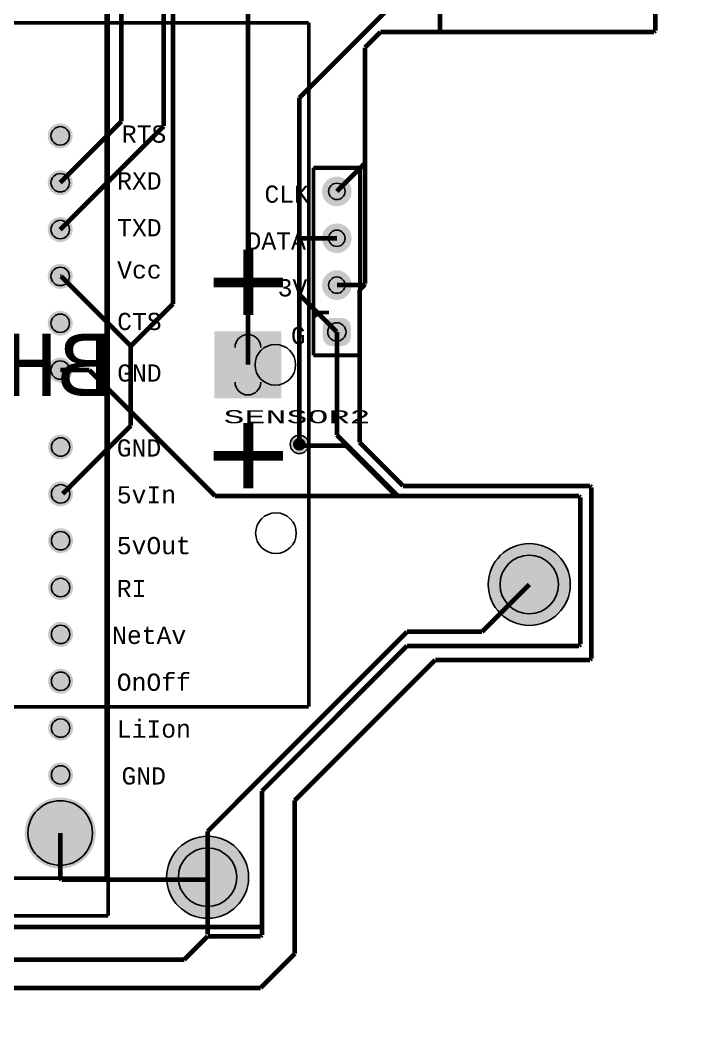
# Model space of a CAD drawing. Extents: x -3564 to 3564, y -2067 to 2176.
# Drawn here: x 2124 to 3564, y -2067 to 115 of the extents above; entities that cross this region are included whole.
import ezdxf
from ezdxf.enums import TextEntityAlignment as Align

# ---------------------------------------------------------------- set-up
doc = ezdxf.new("R2010")
doc.units = 0
for name, color, linetype in [('3D_INFO_BOTTOM', 3, 'CONTINUOUS'), ('3D_INFO_TOP', 1, 'CONTINUOUS'), ('BOARD_OUTLINE', 2, 'CONTINUOUS'), ('COPPER_BOTTOM', 1, 'CONTINUOUS'), ('COPPER_TOP', 3, 'CONTINUOUS'), ('DRILL', 255, 'CONTINUOUS'), ('SILKSCREEN_BOTTOM', 6, 'CONTINUOUS'), ('SILKSCREEN_TOP', 4, 'CONTINUOUS'), ('SOLDER_MASK_BOTTOM', 212, 'CONTINUOUS'), ('SOLDER_MASK_TOP', 200, 'CONTINUOUS')]:
    doc.layers.add(name, color=color, linetype=linetype)
doc.styles.add('MONOTxtStyle', font='monotxt')
doc.styles.add('MONOTxtStyle_M', font='monotxt')

msp = doc.modelspace()

# ---------------------------------------------------------------- hatches: boundary and pattern name
at = {"layer": 'COPPER_BOTTOM'}
h = msp.add_hatch(color=256, dxfattribs=at)
edge = h.paths.add_edge_path()
edge.add_arc((2209.19685, -131.354331), 26.685039, 0, 360)
edge = h.paths.add_edge_path()
edge.add_arc((2209.19685, -131.354331), 19.685039, 0, 360)
h = msp.add_hatch(color=256, dxfattribs=at)
edge = h.paths.add_edge_path()
edge.add_arc((2209.19685, -231.354331), 26.685039, 0, 360)
edge = h.paths.add_edge_path()
edge.add_arc((2209.19685, -231.354331), 19.685039, 0, 360)
h = msp.add_hatch(color=256, dxfattribs=at)
edge = h.paths.add_edge_path()
edge.add_arc((2800, -250), 31.67, 0, 360)
edge = h.paths.add_edge_path()
edge.add_arc((2800, -250), 17.5, 0, 360)
h = msp.add_hatch(color=256, dxfattribs=at)
edge = h.paths.add_edge_path()
edge.add_arc((2209.19689, -331.354331), 26.685039, 0, 360)
edge = h.paths.add_edge_path()
edge.add_arc((2209.19689, -331.354331), 19.685039, 0, 360)
h = msp.add_hatch(color=256, dxfattribs=at)
edge = h.paths.add_edge_path()
edge.add_arc((2800, -350), 31.67, 0, 360)
edge = h.paths.add_edge_path()
edge.add_arc((2800, -350), 17.5, 0, 360)
h = msp.add_hatch(color=256, dxfattribs=at)
edge = h.paths.add_edge_path()
edge.add_arc((2209.19689, -431.354331), 26.685039, 0, 360)
edge = h.paths.add_edge_path()
edge.add_arc((2209.19689, -431.354331), 19.685039, 0, 360)
h = msp.add_hatch(color=256, dxfattribs=at)
edge = h.paths.add_edge_path()
edge.add_arc((2800, -450), 31.67, 0, 360)
edge = h.paths.add_edge_path()
edge.add_arc((2800, -450), 17.5, 0, 360)
h = msp.add_hatch(color=256, dxfattribs=at)
edge = h.paths.add_edge_path()
edge.add_arc((2209.19689, -531.354331), 26.685039, 0, 360)
edge = h.paths.add_edge_path()
edge.add_arc((2209.19689, -531.354331), 19.685039, 0, 360)
h = msp.add_hatch(color=256, dxfattribs=at)
edge = h.paths.add_edge_path()
edge.add_line((2770, -539.585), (2770, -560.415))
edge.add_arc((2789.585, -560.415), 19.585, 180, 270)
edge.add_line((2789.585, -580), (2810.415, -580))
edge.add_arc((2810.415, -560.415), 19.585, 270, 0)
edge.add_line((2830, -560.415), (2830, -539.585))
edge.add_arc((2810.415, -539.585), 19.585, 0, 90)
edge.add_line((2810.415, -520), (2789.585, -520))
edge.add_arc((2789.585, -539.585), 19.585, 90, 180)
edge = h.paths.add_edge_path()
edge.add_arc((2800, -550), 19.585, 0, 360)
h = msp.add_hatch(color=256, dxfattribs=at)
h.paths.add_polyline_path([(2538.5, -548.5), (2681.5, -548.5), (2681.5, -691.5), (2538.5, -691.5)])
edge = h.paths.add_edge_path()
edge.add_arc((2610, -620), 27.5, 0, 360)
h = msp.add_hatch(color=256, dxfattribs=at)
edge = h.paths.add_edge_path()
edge.add_arc((2209.19689, -631.354331), 26.685039, 0, 360)
edge = h.paths.add_edge_path()
edge.add_arc((2209.19689, -631.354331), 19.685039, 0, 360)
h = msp.add_hatch(color=256, dxfattribs=at)
edge = h.paths.add_edge_path()
edge.add_arc((2210, -795.527559), 26.685039, 0, 360)
edge = h.paths.add_edge_path()
edge.add_arc((2210, -795.527559), 19.685039, 0, 360)
h = msp.add_hatch(color=256, dxfattribs=at)
edge = h.paths.add_edge_path()
edge.add_arc((2720, -790), 19.685039, 0, 360)
edge = h.paths.add_edge_path()
edge.add_arc((2720, -790), 11.811024, 0, 360)
h = msp.add_hatch(color=256, dxfattribs=at)
edge = h.paths.add_edge_path()
edge.add_arc((2210, -895.527559), 26.685039, 0, 360)
edge = h.paths.add_edge_path()
edge.add_arc((2210, -895.527559), 19.685039, 0, 360)
h = msp.add_hatch(color=256, dxfattribs=at)
edge = h.paths.add_edge_path()
edge.add_arc((2210, -995.527559), 26.685039, 0, 360)
edge = h.paths.add_edge_path()
edge.add_arc((2210, -995.527559), 19.685039, 0, 360)
h = msp.add_hatch(color=256, dxfattribs=at)
edge = h.paths.add_edge_path()
edge.add_arc((3211, -1089), 87.5, 0, 360)
edge = h.paths.add_edge_path()
edge.add_arc((3211, -1089), 62.5, 0, 360)
h = msp.add_hatch(color=256, dxfattribs=at)
edge = h.paths.add_edge_path()
edge.add_arc((2210, -1095.527559), 26.685039, 0, 360)
edge = h.paths.add_edge_path()
edge.add_arc((2210, -1095.527559), 19.685039, 0, 360)
h = msp.add_hatch(color=256, dxfattribs=at)
edge = h.paths.add_edge_path()
edge.add_arc((2210, -1195.527559), 26.685039, 0, 360)
edge = h.paths.add_edge_path()
edge.add_arc((2210, -1195.527559), 19.685039, 0, 360)
h = msp.add_hatch(color=256, dxfattribs=at)
edge = h.paths.add_edge_path()
edge.add_arc((2210, -1295.527559), 26.685039, 0, 360)
edge = h.paths.add_edge_path()
edge.add_arc((2210, -1295.527559), 19.685039, 0, 360)
h = msp.add_hatch(color=256, dxfattribs=at)
edge = h.paths.add_edge_path()
edge.add_arc((2210, -1395.527559), 26.685039, 0, 360)
edge = h.paths.add_edge_path()
edge.add_arc((2210, -1395.527559), 19.685039, 0, 360)
h = msp.add_hatch(color=256, dxfattribs=at)
edge = h.paths.add_edge_path()
edge.add_arc((2210, -1495.527559), 26.685039, 0, 360)
edge = h.paths.add_edge_path()
edge.add_arc((2210, -1495.527559), 19.685039, 0, 360)
h = msp.add_hatch(color=256, dxfattribs=at)
edge = h.paths.add_edge_path()
edge.add_arc((2209.19689, -1619.543268), 75.897638, 0, 360)
edge = h.paths.add_edge_path()
edge.add_arc((2209.19689, -1619.543268), 68.897638, 0, 360)
h = msp.add_hatch(color=256, dxfattribs=at)
edge = h.paths.add_edge_path()
edge.add_arc((2524, -1714), 87.5, 0, 360)
edge = h.paths.add_edge_path()
edge.add_arc((2524, -1714), 62.5, 0, 360)
at = {"layer": 'COPPER_TOP'}
h = msp.add_hatch(color=256, dxfattribs=at)
edge = h.paths.add_edge_path()
edge.add_arc((2209.19685, -131.354331), 26.685039, 0, 360)
edge = h.paths.add_edge_path()
edge.add_arc((2209.19685, -131.354331), 19.685039, 0, 360)
h = msp.add_hatch(color=256, dxfattribs=at)
edge = h.paths.add_edge_path()
edge.add_arc((2209.19685, -231.354331), 26.685039, 0, 360)
edge = h.paths.add_edge_path()
edge.add_arc((2209.19685, -231.354331), 19.685039, 0, 360)
h = msp.add_hatch(color=256, dxfattribs=at)
edge = h.paths.add_edge_path()
edge.add_arc((2800, -250), 31.67, 0, 360)
edge = h.paths.add_edge_path()
edge.add_arc((2800, -250), 17.5, 0, 360)
h = msp.add_hatch(color=256, dxfattribs=at)
edge = h.paths.add_edge_path()
edge.add_arc((2209.19689, -331.354331), 26.685039, 0, 360)
edge = h.paths.add_edge_path()
edge.add_arc((2209.19689, -331.354331), 19.685039, 0, 360)
h = msp.add_hatch(color=256, dxfattribs=at)
edge = h.paths.add_edge_path()
edge.add_arc((2800, -350), 31.67, 0, 360)
edge = h.paths.add_edge_path()
edge.add_arc((2800, -350), 17.5, 0, 360)
h = msp.add_hatch(color=256, dxfattribs=at)
edge = h.paths.add_edge_path()
edge.add_arc((2209.19689, -431.354331), 26.685039, 0, 360)
edge = h.paths.add_edge_path()
edge.add_arc((2209.19689, -431.354331), 19.685039, 0, 360)
h = msp.add_hatch(color=256, dxfattribs=at)
edge = h.paths.add_edge_path()
edge.add_arc((2800, -450), 31.67, 0, 360)
edge = h.paths.add_edge_path()
edge.add_arc((2800, -450), 17.5, 0, 360)
h = msp.add_hatch(color=256, dxfattribs=at)
edge = h.paths.add_edge_path()
edge.add_arc((2209.19689, -531.354331), 26.685039, 0, 360)
edge = h.paths.add_edge_path()
edge.add_arc((2209.19689, -531.354331), 19.685039, 0, 360)
h = msp.add_hatch(color=256, dxfattribs=at)
edge = h.paths.add_edge_path()
edge.add_line((2770, -539.585), (2770, -560.415))
edge.add_arc((2789.585, -560.415), 19.585, 180, 270)
edge.add_line((2789.585, -580), (2810.415, -580))
edge.add_arc((2810.415, -560.415), 19.585, 270, 0)
edge.add_line((2830, -560.415), (2830, -539.585))
edge.add_arc((2810.415, -539.585), 19.585, 0, 90)
edge.add_line((2810.415, -520), (2789.585, -520))
edge.add_arc((2789.585, -539.585), 19.585, 90, 180)
edge = h.paths.add_edge_path()
edge.add_arc((2800, -550), 19.585, 0, 360)
h = msp.add_hatch(color=256, dxfattribs=at)
h.paths.add_polyline_path([(2538.5, -548.5), (2681.5, -548.5), (2681.5, -691.5), (2538.5, -691.5)])
edge = h.paths.add_edge_path()
edge.add_arc((2610, -620), 27.5, 0, 360)
h = msp.add_hatch(color=256, dxfattribs=at)
edge = h.paths.add_edge_path()
edge.add_arc((2209.19689, -631.354331), 26.685039, 0, 360)
edge = h.paths.add_edge_path()
edge.add_arc((2209.19689, -631.354331), 19.685039, 0, 360)
h = msp.add_hatch(color=256, dxfattribs=at)
edge = h.paths.add_edge_path()
edge.add_arc((2210, -795.527559), 26.685039, 0, 360)
edge = h.paths.add_edge_path()
edge.add_arc((2210, -795.527559), 19.685039, 0, 360)
h = msp.add_hatch(color=256, dxfattribs=at)
edge = h.paths.add_edge_path()
edge.add_arc((2720, -790), 19.685039, 0, 360)
edge = h.paths.add_edge_path()
edge.add_arc((2720, -790), 11.811024, 0, 360)
h = msp.add_hatch(color=256, dxfattribs=at)
edge = h.paths.add_edge_path()
edge.add_arc((2210, -895.527559), 26.685039, 0, 360)
edge = h.paths.add_edge_path()
edge.add_arc((2210, -895.527559), 19.685039, 0, 360)
h = msp.add_hatch(color=256, dxfattribs=at)
edge = h.paths.add_edge_path()
edge.add_arc((2210, -995.527559), 26.685039, 0, 360)
edge = h.paths.add_edge_path()
edge.add_arc((2210, -995.527559), 19.685039, 0, 360)
h = msp.add_hatch(color=256, dxfattribs=at)
edge = h.paths.add_edge_path()
edge.add_arc((3211, -1089), 87.5, 0, 360)
edge = h.paths.add_edge_path()
edge.add_arc((3211, -1089), 62.5, 0, 360)
h = msp.add_hatch(color=256, dxfattribs=at)
edge = h.paths.add_edge_path()
edge.add_arc((2210, -1095.527559), 26.685039, 0, 360)
edge = h.paths.add_edge_path()
edge.add_arc((2210, -1095.527559), 19.685039, 0, 360)
h = msp.add_hatch(color=256, dxfattribs=at)
edge = h.paths.add_edge_path()
edge.add_arc((2210, -1195.527559), 26.685039, 0, 360)
edge = h.paths.add_edge_path()
edge.add_arc((2210, -1195.527559), 19.685039, 0, 360)
h = msp.add_hatch(color=256, dxfattribs=at)
edge = h.paths.add_edge_path()
edge.add_arc((2210, -1295.527559), 26.685039, 0, 360)
edge = h.paths.add_edge_path()
edge.add_arc((2210, -1295.527559), 19.685039, 0, 360)
h = msp.add_hatch(color=256, dxfattribs=at)
edge = h.paths.add_edge_path()
edge.add_arc((2210, -1395.527559), 26.685039, 0, 360)
edge = h.paths.add_edge_path()
edge.add_arc((2210, -1395.527559), 19.685039, 0, 360)
h = msp.add_hatch(color=256, dxfattribs=at)
edge = h.paths.add_edge_path()
edge.add_arc((2210, -1495.527559), 26.685039, 0, 360)
edge = h.paths.add_edge_path()
edge.add_arc((2210, -1495.527559), 19.685039, 0, 360)
h = msp.add_hatch(color=256, dxfattribs=at)
edge = h.paths.add_edge_path()
edge.add_arc((2209.19689, -1619.543268), 75.897638, 0, 360)
edge = h.paths.add_edge_path()
edge.add_arc((2209.19689, -1619.543268), 68.897638, 0, 360)
h = msp.add_hatch(color=256, dxfattribs=at)
edge = h.paths.add_edge_path()
edge.add_arc((2524, -1714), 87.5, 0, 360)
edge = h.paths.add_edge_path()
edge.add_arc((2524, -1714), 62.5, 0, 360)
at = {"layer": 'DRILL'}
h = msp.add_hatch(color=255, dxfattribs=at)
edge = h.paths.add_edge_path()
edge.add_arc((2209.19685, -131.354331), 19.685039, 0, 360)
h = msp.add_hatch(color=255, dxfattribs=at)
edge = h.paths.add_edge_path()
edge.add_arc((2209.19685, -231.354331), 19.685039, 0, 360)
h = msp.add_hatch(color=255, dxfattribs=at)
edge = h.paths.add_edge_path()
edge.add_arc((2800, -250), 17.5, 0, 360)
h = msp.add_hatch(color=255, dxfattribs=at)
edge = h.paths.add_edge_path()
edge.add_arc((2209.19689, -331.354331), 19.685039, 0, 360)
h = msp.add_hatch(color=255, dxfattribs=at)
edge = h.paths.add_edge_path()
edge.add_arc((2800, -350), 17.5, 0, 360)
h = msp.add_hatch(color=255, dxfattribs=at)
edge = h.paths.add_edge_path()
edge.add_arc((2209.19689, -431.354331), 19.685039, 0, 360)
h = msp.add_hatch(color=255, dxfattribs=at)
edge = h.paths.add_edge_path()
edge.add_arc((2800, -450), 17.5, 0, 360)
h = msp.add_hatch(color=255, dxfattribs=at)
edge = h.paths.add_edge_path()
edge.add_arc((2209.19689, -531.354331), 19.685039, 0, 360)
h = msp.add_hatch(color=255, dxfattribs=at)
edge = h.paths.add_edge_path()
edge.add_arc((2800, -550), 19.585, 0, 360)
h = msp.add_hatch(color=255, dxfattribs=at)
edge = h.paths.add_edge_path()
edge.add_line((2582.5, -583), (2582.5, -657))
edge.add_arc((2610, -657), 27.5, 180, 270)
edge.add_arc((2610, -657), 27.5, 270, 0)
edge.add_line((2637.5, -657), (2637.5, -583))
edge.add_arc((2610, -583), 27.5, 0, 90)
edge.add_arc((2610, -583), 27.5, 90, 180)
h = msp.add_hatch(color=255, dxfattribs=at)
edge = h.paths.add_edge_path()
edge.add_arc((2209.19689, -631.354331), 19.685039, 0, 360)
h = msp.add_hatch(color=255, dxfattribs=at)
edge = h.paths.add_edge_path()
edge.add_arc((2210, -795.527559), 19.685039, 0, 360)
h = msp.add_hatch(color=255, dxfattribs=at)
edge = h.paths.add_edge_path()
edge.add_arc((2720, -790), 11.811024, 0, 360)
h = msp.add_hatch(color=255, dxfattribs=at)
edge = h.paths.add_edge_path()
edge.add_arc((2210, -895.527559), 19.685039, 0, 360)
h = msp.add_hatch(color=255, dxfattribs=at)
edge = h.paths.add_edge_path()
edge.add_arc((2210, -995.527559), 19.685039, 0, 360)
h = msp.add_hatch(color=255, dxfattribs=at)
edge = h.paths.add_edge_path()
edge.add_arc((3211, -1089), 62.5, 0, 360)
h = msp.add_hatch(color=255, dxfattribs=at)
edge = h.paths.add_edge_path()
edge.add_arc((2210, -1095.527559), 19.685039, 0, 360)
h = msp.add_hatch(color=255, dxfattribs=at)
edge = h.paths.add_edge_path()
edge.add_arc((2210, -1195.527559), 19.685039, 0, 360)
h = msp.add_hatch(color=255, dxfattribs=at)
edge = h.paths.add_edge_path()
edge.add_arc((2210, -1295.527559), 19.685039, 0, 360)
h = msp.add_hatch(color=255, dxfattribs=at)
edge = h.paths.add_edge_path()
edge.add_arc((2210, -1395.527559), 19.685039, 0, 360)
h = msp.add_hatch(color=255, dxfattribs=at)
edge = h.paths.add_edge_path()
edge.add_arc((2210, -1495.527559), 19.685039, 0, 360)
h = msp.add_hatch(color=255, dxfattribs=at)
edge = h.paths.add_edge_path()
edge.add_arc((2209.19689, -1619.543268), 68.897638, 0, 360)
h = msp.add_hatch(color=255, dxfattribs=at)
edge = h.paths.add_edge_path()
edge.add_arc((2524, -1714), 62.5, 0, 360)
at = {"layer": 'SOLDER_MASK_BOTTOM'}
h = msp.add_hatch(color=256, dxfattribs=at)
edge = h.paths.add_edge_path()
edge.add_arc((2209.19685, -131.354331), 26.685039, 0, 360)
edge = h.paths.add_edge_path()
edge.add_arc((2209.19685, -131.354331), 19.685039, 0, 360)
h = msp.add_hatch(color=256, dxfattribs=at)
edge = h.paths.add_edge_path()
edge.add_arc((2209.19685, -231.354331), 26.685039, 0, 360)
edge = h.paths.add_edge_path()
edge.add_arc((2209.19685, -231.354331), 19.685039, 0, 360)
h = msp.add_hatch(color=256, dxfattribs=at)
edge = h.paths.add_edge_path()
edge.add_arc((2800, -250), 31.67, 0, 360)
edge = h.paths.add_edge_path()
edge.add_arc((2800, -250), 17.5, 0, 360)
h = msp.add_hatch(color=256, dxfattribs=at)
edge = h.paths.add_edge_path()
edge.add_arc((2209.19689, -331.354331), 26.685039, 0, 360)
edge = h.paths.add_edge_path()
edge.add_arc((2209.19689, -331.354331), 19.685039, 0, 360)
h = msp.add_hatch(color=256, dxfattribs=at)
edge = h.paths.add_edge_path()
edge.add_arc((2800, -350), 31.67, 0, 360)
edge = h.paths.add_edge_path()
edge.add_arc((2800, -350), 17.5, 0, 360)
h = msp.add_hatch(color=256, dxfattribs=at)
edge = h.paths.add_edge_path()
edge.add_arc((2209.19689, -431.354331), 26.685039, 0, 360)
edge = h.paths.add_edge_path()
edge.add_arc((2209.19689, -431.354331), 19.685039, 0, 360)
h = msp.add_hatch(color=256, dxfattribs=at)
edge = h.paths.add_edge_path()
edge.add_arc((2800, -450), 31.67, 0, 360)
edge = h.paths.add_edge_path()
edge.add_arc((2800, -450), 17.5, 0, 360)
h = msp.add_hatch(color=256, dxfattribs=at)
edge = h.paths.add_edge_path()
edge.add_arc((2209.19689, -531.354331), 26.685039, 0, 360)
edge = h.paths.add_edge_path()
edge.add_arc((2209.19689, -531.354331), 19.685039, 0, 360)
h = msp.add_hatch(color=256, dxfattribs=at)
edge = h.paths.add_edge_path()
edge.add_line((2770, -539.585), (2770, -560.415))
edge.add_arc((2789.585, -560.415), 19.585, 180, 270)
edge.add_line((2789.585, -580), (2810.415, -580))
edge.add_arc((2810.415, -560.415), 19.585, 270, 0)
edge.add_line((2830, -560.415), (2830, -539.585))
edge.add_arc((2810.415, -539.585), 19.585, 0, 90)
edge.add_line((2810.415, -520), (2789.585, -520))
edge.add_arc((2789.585, -539.585), 19.585, 90, 180)
edge = h.paths.add_edge_path()
edge.add_arc((2800, -550), 19.585, 0, 360)
h = msp.add_hatch(color=256, dxfattribs=at)
h.paths.add_polyline_path([(2538.5, -548.5), (2681.5, -548.5), (2681.5, -691.5), (2538.5, -691.5)])
edge = h.paths.add_edge_path()
edge.add_arc((2610, -620), 27.5, 0, 360)
h = msp.add_hatch(color=256, dxfattribs=at)
edge = h.paths.add_edge_path()
edge.add_arc((2209.19689, -631.354331), 26.685039, 0, 360)
edge = h.paths.add_edge_path()
edge.add_arc((2209.19689, -631.354331), 19.685039, 0, 360)
h = msp.add_hatch(color=256, dxfattribs=at)
edge = h.paths.add_edge_path()
edge.add_arc((2210, -795.527559), 26.685039, 0, 360)
edge = h.paths.add_edge_path()
edge.add_arc((2210, -795.527559), 19.685039, 0, 360)
h = msp.add_hatch(color=256, dxfattribs=at)
edge = h.paths.add_edge_path()
edge.add_arc((2720, -790), 19.685039, 0, 360)
h = msp.add_hatch(color=256, dxfattribs=at)
edge = h.paths.add_edge_path()
edge.add_arc((2210, -895.527559), 26.685039, 0, 360)
edge = h.paths.add_edge_path()
edge.add_arc((2210, -895.527559), 19.685039, 0, 360)
h = msp.add_hatch(color=256, dxfattribs=at)
edge = h.paths.add_edge_path()
edge.add_arc((2210, -995.527559), 26.685039, 0, 360)
edge = h.paths.add_edge_path()
edge.add_arc((2210, -995.527559), 19.685039, 0, 360)
h = msp.add_hatch(color=256, dxfattribs=at)
edge = h.paths.add_edge_path()
edge.add_arc((3211, -1089), 87.5, 0, 360)
h = msp.add_hatch(color=256, dxfattribs=at)
edge = h.paths.add_edge_path()
edge.add_arc((2210, -1095.527559), 26.685039, 0, 360)
edge = h.paths.add_edge_path()
edge.add_arc((2210, -1095.527559), 19.685039, 0, 360)
h = msp.add_hatch(color=256, dxfattribs=at)
edge = h.paths.add_edge_path()
edge.add_arc((2210, -1195.527559), 26.685039, 0, 360)
edge = h.paths.add_edge_path()
edge.add_arc((2210, -1195.527559), 19.685039, 0, 360)
h = msp.add_hatch(color=256, dxfattribs=at)
edge = h.paths.add_edge_path()
edge.add_arc((2210, -1295.527559), 26.685039, 0, 360)
edge = h.paths.add_edge_path()
edge.add_arc((2210, -1295.527559), 19.685039, 0, 360)
h = msp.add_hatch(color=256, dxfattribs=at)
edge = h.paths.add_edge_path()
edge.add_arc((2210, -1395.527559), 26.685039, 0, 360)
edge = h.paths.add_edge_path()
edge.add_arc((2210, -1395.527559), 19.685039, 0, 360)
h = msp.add_hatch(color=256, dxfattribs=at)
edge = h.paths.add_edge_path()
edge.add_arc((2210, -1495.527559), 26.685039, 0, 360)
edge = h.paths.add_edge_path()
edge.add_arc((2210, -1495.527559), 19.685039, 0, 360)
h = msp.add_hatch(color=256, dxfattribs=at)
edge = h.paths.add_edge_path()
edge.add_arc((2209.19689, -1619.543268), 75.897638, 0, 360)
edge = h.paths.add_edge_path()
edge.add_arc((2209.19689, -1619.543268), 68.897638, 0, 360)
h = msp.add_hatch(color=256, dxfattribs=at)
edge = h.paths.add_edge_path()
edge.add_arc((2524, -1714), 87.5, 0, 360)
at = {"layer": 'SOLDER_MASK_TOP'}
h = msp.add_hatch(color=256, dxfattribs=at)
edge = h.paths.add_edge_path()
edge.add_arc((2209.19685, -131.354331), 26.685039, 0, 360)
edge = h.paths.add_edge_path()
edge.add_arc((2209.19685, -131.354331), 19.685039, 0, 360)
h = msp.add_hatch(color=256, dxfattribs=at)
edge = h.paths.add_edge_path()
edge.add_arc((2209.19685, -231.354331), 26.685039, 0, 360)
edge = h.paths.add_edge_path()
edge.add_arc((2209.19685, -231.354331), 19.685039, 0, 360)
h = msp.add_hatch(color=256, dxfattribs=at)
edge = h.paths.add_edge_path()
edge.add_arc((2800, -250), 31.67, 0, 360)
edge = h.paths.add_edge_path()
edge.add_arc((2800, -250), 17.5, 0, 360)
h = msp.add_hatch(color=256, dxfattribs=at)
edge = h.paths.add_edge_path()
edge.add_arc((2209.19689, -331.354331), 26.685039, 0, 360)
edge = h.paths.add_edge_path()
edge.add_arc((2209.19689, -331.354331), 19.685039, 0, 360)
h = msp.add_hatch(color=256, dxfattribs=at)
edge = h.paths.add_edge_path()
edge.add_arc((2800, -350), 31.67, 0, 360)
edge = h.paths.add_edge_path()
edge.add_arc((2800, -350), 17.5, 0, 360)
h = msp.add_hatch(color=256, dxfattribs=at)
edge = h.paths.add_edge_path()
edge.add_arc((2209.19689, -431.354331), 26.685039, 0, 360)
edge = h.paths.add_edge_path()
edge.add_arc((2209.19689, -431.354331), 19.685039, 0, 360)
h = msp.add_hatch(color=256, dxfattribs=at)
edge = h.paths.add_edge_path()
edge.add_arc((2800, -450), 31.67, 0, 360)
edge = h.paths.add_edge_path()
edge.add_arc((2800, -450), 17.5, 0, 360)
h = msp.add_hatch(color=256, dxfattribs=at)
edge = h.paths.add_edge_path()
edge.add_arc((2209.19689, -531.354331), 26.685039, 0, 360)
edge = h.paths.add_edge_path()
edge.add_arc((2209.19689, -531.354331), 19.685039, 0, 360)
h = msp.add_hatch(color=256, dxfattribs=at)
edge = h.paths.add_edge_path()
edge.add_line((2770, -539.585), (2770, -560.415))
edge.add_arc((2789.585, -560.415), 19.585, 180, 270)
edge.add_line((2789.585, -580), (2810.415, -580))
edge.add_arc((2810.415, -560.415), 19.585, 270, 0)
edge.add_line((2830, -560.415), (2830, -539.585))
edge.add_arc((2810.415, -539.585), 19.585, 0, 90)
edge.add_line((2810.415, -520), (2789.585, -520))
edge.add_arc((2789.585, -539.585), 19.585, 90, 180)
edge = h.paths.add_edge_path()
edge.add_arc((2800, -550), 19.585, 0, 360)
h = msp.add_hatch(color=256, dxfattribs=at)
h.paths.add_polyline_path([(2538.5, -548.5), (2681.5, -548.5), (2681.5, -691.5), (2538.5, -691.5)])
edge = h.paths.add_edge_path()
edge.add_arc((2610, -620), 27.5, 0, 360)
h = msp.add_hatch(color=256, dxfattribs=at)
edge = h.paths.add_edge_path()
edge.add_arc((2209.19689, -631.354331), 26.685039, 0, 360)
edge = h.paths.add_edge_path()
edge.add_arc((2209.19689, -631.354331), 19.685039, 0, 360)
h = msp.add_hatch(color=256, dxfattribs=at)
edge = h.paths.add_edge_path()
edge.add_arc((2210, -795.527559), 26.685039, 0, 360)
edge = h.paths.add_edge_path()
edge.add_arc((2210, -795.527559), 19.685039, 0, 360)
h = msp.add_hatch(color=256, dxfattribs=at)
edge = h.paths.add_edge_path()
edge.add_arc((2720, -790), 19.685039, 0, 360)
h = msp.add_hatch(color=256, dxfattribs=at)
edge = h.paths.add_edge_path()
edge.add_arc((2210, -895.527559), 26.685039, 0, 360)
edge = h.paths.add_edge_path()
edge.add_arc((2210, -895.527559), 19.685039, 0, 360)
h = msp.add_hatch(color=256, dxfattribs=at)
edge = h.paths.add_edge_path()
edge.add_arc((2210, -995.527559), 26.685039, 0, 360)
edge = h.paths.add_edge_path()
edge.add_arc((2210, -995.527559), 19.685039, 0, 360)
h = msp.add_hatch(color=256, dxfattribs=at)
edge = h.paths.add_edge_path()
edge.add_arc((3211, -1089), 87.5, 0, 360)
h = msp.add_hatch(color=256, dxfattribs=at)
edge = h.paths.add_edge_path()
edge.add_arc((2210, -1095.527559), 26.685039, 0, 360)
edge = h.paths.add_edge_path()
edge.add_arc((2210, -1095.527559), 19.685039, 0, 360)
h = msp.add_hatch(color=256, dxfattribs=at)
edge = h.paths.add_edge_path()
edge.add_arc((2210, -1195.527559), 26.685039, 0, 360)
edge = h.paths.add_edge_path()
edge.add_arc((2210, -1195.527559), 19.685039, 0, 360)
h = msp.add_hatch(color=256, dxfattribs=at)
edge = h.paths.add_edge_path()
edge.add_arc((2210, -1295.527559), 26.685039, 0, 360)
edge = h.paths.add_edge_path()
edge.add_arc((2210, -1295.527559), 19.685039, 0, 360)
h = msp.add_hatch(color=256, dxfattribs=at)
edge = h.paths.add_edge_path()
edge.add_arc((2210, -1395.527559), 26.685039, 0, 360)
edge = h.paths.add_edge_path()
edge.add_arc((2210, -1395.527559), 19.685039, 0, 360)
h = msp.add_hatch(color=256, dxfattribs=at)
edge = h.paths.add_edge_path()
edge.add_arc((2210, -1495.527559), 26.685039, 0, 360)
edge = h.paths.add_edge_path()
edge.add_arc((2210, -1495.527559), 19.685039, 0, 360)
h = msp.add_hatch(color=256, dxfattribs=at)
edge = h.paths.add_edge_path()
edge.add_arc((2209.19689, -1619.543268), 75.897638, 0, 360)
edge = h.paths.add_edge_path()
edge.add_arc((2209.19689, -1619.543268), 68.897638, 0, 360)
h = msp.add_hatch(color=256, dxfattribs=at)
edge = h.paths.add_edge_path()
edge.add_arc((2524, -1714), 87.5, 0, 360)

# ---------------------------------------------------------------- linework, layer by layer
at = {"layer": '3D_INFO_BOTTOM', "color": 3, "const_width": 8}
for points in [[(-400, 110), (2740, 110)], [(2740, 110), (2740, -1350)], [(2740, -1350), (-400, -1350)]]:
    msp.add_lwpolyline(points, dxfattribs=at)
at = {"layer": '3D_INFO_BOTTOM', "color": 3}
msp.add_circle((2668.600591, -620), 43.370079, dxfattribs=at)
at = {"layer": '3D_INFO_TOP', "color": 1, "const_width": 8}
for points in [[(2311.811024, -1796.062992), (2311.811024, 1196.062992)], [(2849.49, -199.27), (2750.41, -199.27)], [(2750.41, -199.27), (2750.41, -599.46)], [(2849.49, -599.46), (2849.49, -199.27)], [(2750.41, -599.46), (2849.49, -599.46)], [(288.188976, -1796.062992), (2311.811024, -1796.062992)]]:
    msp.add_lwpolyline(points, dxfattribs=at)
at = {"layer": 'BOARD_OUTLINE', "color": 2, "const_width": 0.000039}
for points in [[(3564, 400), (3564, 0)], [(3564, 0), (2896, 0)], [(2896, 0), (2896, -800)], [(2896, -800), (3564, -800)], [(3564, -800), (3564, -1281.820276)], [(3562.367008, -1295.374685), (3563.790394, -1284.56315)], [(3563.790394, -1284.56315), (3563.999961, -1281.820236)], [(3556.727638, -1316.421181), (3560.006772, -1306.021063)], [(3560.006772, -1306.021063), (3562.367008, -1295.374685)], [(3547.519213, -1336.168701), (3552.554528, -1326.495945)], [(3552.554528, -1326.495945), (3556.727638, -1316.421181)], [(3535.021614, -1354.017126), (3541.660039, -1345.365748)], [(3541.660039, -1345.365748), (3547.519213, -1336.168701)], [(3510.96311, -1376.062677), (3519.614488, -1369.424252)], [(3519.614488, -1369.424252), (3527.654409, -1362.057047)], [(3527.654409, -1362.057047), (3535.021614, -1354.017126)], [(3460.972047, -1396.769646), (3471.618425, -1394.409409)], [(3471.618425, -1394.409409), (3482.018543, -1391.130276)], [(3482.018543, -1391.130276), (3492.093307, -1386.957165)], [(3492.093307, -1386.957165), (3501.766063, -1381.92185)], [(3501.766063, -1381.92185), (3510.96311, -1376.062677)], [(3128.066378, -1411.64189), (3096.388898, -1421.629764)], [(3160.493819, -1404.452874), (3128.066378, -1411.64189)], [(3193.424449, -1400.11748), (3160.493819, -1404.452874)], [(3226.607598, -1398.668701), (3193.424449, -1400.11748)], [(3226.607677, -1398.66874), (3439.266024, -1398.66874)], [(3439.266063, -1398.668701), (3450.160512, -1398.193031)], [(3450.160512, -1398.193031), (3460.972047, -1396.769646)], [(3065.70248, -1434.340472), (3036.24063, -1449.677362)], [(3096.388898, -1421.629764), (3065.70248, -1434.340472)], [(3036.24063, -1449.677362), (3008.227559, -1467.523622)], [(3008.227559, -1467.523622), (2981.876535, -1487.743504)], [(2981.876535, -1487.743504), (2957.388031, -1510.183071)], [(2957.388031, -1510.183071), (2934.948465, -1534.671575)], [(2934.948465, -1534.671575), (2914.728583, -1561.022598)], [(2914.728583, -1561.022598), (2896.882323, -1589.03563)], [(2896.882323, -1589.03563), (2881.545433, -1618.49752)], [(2881.545433, -1618.49752), (2868.834724, -1649.183937)], [(2868.834724, -1649.183937), (2858.84685, -1680.861417)], [(2858.84685, -1680.861417), (2851.657835, -1713.288858)], [(2851.657835, -1713.288858), (2847.322441, -1746.219488)], [(2847.322441, -1746.219488), (2845.873661, -1779.402598)], [(2845.873622, -1941.766063), (2845.873622, -1779.402677)], [(2845.873661, -1779.402598), (2845.873661, -1779.402638)], [(2845.398031, -1952.660512), (2845.873701, -1941.766063)], [(2845.873701, -1941.766063), (2845.873701, -1941.766063)], [(2841.614409, -1974.118425), (2843.974646, -1963.472047)], [(2843.974646, -1963.472047), (2845.398031, -1952.660512)], [(2834.162165, -1994.593307), (2838.335276, -1984.518543)], [(2838.335276, -1984.518543), (2841.614409, -1974.118425)], [(2823.267677, -2013.46311), (2829.12685, -2004.266063)], [(2829.12685, -2004.266063), (2834.162165, -1994.593307)], [(2809.262047, -2030.154409), (2816.629252, -2022.114488)], [(2816.629252, -2022.114488), (2823.267677, -2013.46311)], [(2773.700945, -2055.054528), (2783.373701, -2050.019213)], [(2783.373701, -2050.019213), (2792.570748, -2044.160039)], [(2792.570748, -2044.160039), (2801.222126, -2037.521614)], [(2801.222126, -2037.521614), (2809.262047, -2030.154409)], [(2720.873701, -2066.766063), (2050, -2066.766142)], [(2720.873701, -2066.766063), (2731.76815, -2066.290394)], [(2731.76815, -2066.290394), (2742.579685, -2064.867008)], [(2742.579685, -2064.867008), (2753.226063, -2062.506772)], [(2753.226063, -2062.506772), (2763.626181, -2059.227638)], [(2763.626181, -2059.227638), (2773.700945, -2055.054528)]]:
    msp.add_lwpolyline(points, dxfattribs=at)
at = {"layer": 'COPPER_BOTTOM', "color": 1, "const_width": 10}
for points in [[(2450, 1242.071102), (2450, -490)], [(2430, -110.55122), (2430, 1217.071102)], [(3480, 1227.071102), (3480, 92.928898)], [(2720, -50), (2900, 130)], [(2892.92874, 90), (2860, 57.071102)], [(3477.071102, 90), (2892.92874, 90)], [(3480, 92.928898), (3477.071102, 90)], [(2860, 57.071102), (2860, -190)], [(2720, -470), (2720, -50)], [(2430, -110.55122), (2209.19689, -331.354331)], [(2860, -190), (2800, -250)], [(2209.19689, -431.354331), (2211.354331, -431.354331)], [(2211.354331, -431.354331), (2360, -580)], [(2720, -470), (2800, -550)], [(2450, -490), (2360, -580)], [(2360, -580), (2360, -750)], [(2214.472441, -895.527559), (2360, -750)], [(2820, -792.92874), (2720, -792.928898)], [(2927.07126, -900), (2820, -792.92874)], [(2927.07126, -900), (3317.071102, -900)], [(3317.071102, -900), (3320, -902.928898)], [(3320, -1217.071102), (3320, -902.928898)], [(3211, -1089), (3110, -1190)], [(2950, -1190), (2524, -1616)], [(3110, -1190), (2950, -1190)], [(2640, -1530), (2950, -1220)], [(2950, -1220), (3317.071102, -1220)], [(3320, -1217.071102), (3317.071102, -1220)], [(2640, -1817.071102), (2640, -1530)], [(2524, -1616), (2530, -1610)], [(2524, -1714), (2524, -1616)], [(2209.19689, -1619.543268), (2209.19685, -1716.267913)], [(2212.125748, -1719.19685), (2209.19685, -1716.267913)], [(2212.125748, -1719.19685), (2519.19685, -1719.19685)], [(94.393307, -1820), (2637.071102, -1820)], [(2637.071102, -1820), (2640, -1817.071102)]]:
    msp.add_lwpolyline(points, dxfattribs=at)
at = {"layer": 'COPPER_TOP', "color": 3, "const_width": 10}
for points in [[(2340, 1310), (2340, -100.551181)], [(3480, 92.928898), (3480, 980)], [(2610, 850), (2610, -620)], [(3007.401575, 237.401575), (2720, -50)], [(3020, 162.598425), (3020, 92.928898)], [(2892.92874, 90), (2860, 57.071102)], [(2892.92874, 90), (3020, 90)], [(3022.928898, 90), (3020, 92.928898)], [(3022.928898, 90), (3477.071102, 90)], [(3480, 92.928898), (3477.071102, 90)], [(2860, -447.07126), (2860, 57.071102)], [(2720, -50), (2720, -360)], [(2340, -100.551181), (2209.19685, -231.354331)], [(2720, -347.071102), (2722.928898, -350)], [(2722.928898, -350), (2800, -350)], [(2720, -787.071102), (2720, -360)], [(2857.071102, -450), (2800, -450)], [(2848.535433, -460), (2858.535551, -450)], [(2848.535433, -460), (2848.535433, -785.609449)], [(2860, -447.07126), (2857.071102, -450)], [(2858.535551, -448.535551), (2858.535551, -450)], [(2800, -550), (2800, -770)], [(2209.19689, -631.354331), (2271.354331, -631.354331)], [(2271.354331, -631.354331), (2540, -900)], [(2800, -770), (2930, -900)], [(2848.535433, -785.609449), (2941.470079, -878.535433)], [(2941.470079, -878.535433), (3340.606535, -878.535433)], [(3343.535433, -881.464331), (3340.606535, -878.535433)], [(3343.535433, -881.464331), (3343.535433, -1247.071102)], [(2540, -900), (2930, -900)], [(2930, -900), (3317.071102, -900)], [(3317.071102, -900), (3320, -902.928898)], [(3320, -902.928898), (3320, -1217.071102)], [(2950, -1220), (2640, -1530)], [(3317.071102, -1220), (2950, -1220)], [(3320, -1217.071102), (3317.071102, -1220)], [(3343.535433, -1247.071102), (3340.606535, -1250)], [(3010, -1250), (2710, -1550)], [(3340.606535, -1250), (3010, -1250)], [(2640, -1530), (2640, -1837.071102)], [(2710, -1550), (2710, -1877.071102)], [(2524, -1714), (2524, -1836)], [(2637.071102, -1840), (2640, -1837.071102)], [(2474, -1890), (2524, -1840)], [(2637.071102, -1840), (2524, -1840)], [(2637.07126, -1950), (2710, -1877.071102)], [(2474, -1890), (2.92874, -1890)], [(2637.07126, -1950), (-237.07126, -1950)]]:
    msp.add_lwpolyline(points, dxfattribs=at)
at = {"layer": 'DRILL', "color": 255, "const_width": 0.000039}
for points in [[(2582.5, -583), (2582.5, -657)], [(2637.5, -657), (2637.5, -583)]]:
    msp.add_lwpolyline(points, dxfattribs=at)
at = {"layer": 'DRILL', "color": 255}
for centre, radius in [((2209.19685, -131.354331), 19.685039), ((2209.19685, -231.354331), 19.685039), ((2800, -250), 17.5), ((2209.19689, -331.354331), 19.685039), ((2800, -350), 17.5), ((2209.19689, -431.354331), 19.685039), ((2800, -450), 17.5), ((2209.19689, -531.354331), 19.685039), ((2800, -550), 19.585), ((2209.19689, -631.354331), 19.685039), ((2210, -795.527559), 19.685039), ((2720, -790), 11.811024), ((2210, -895.527559), 19.685039), ((2210, -995.527559), 19.685039), ((3211, -1089), 62.5), ((2210, -1095.527559), 19.685039), ((2210, -1195.527559), 19.685039), ((2210, -1295.527559), 19.685039), ((2210, -1395.527559), 19.685039), ((2210, -1495.527559), 19.685039), ((2209.19689, -1619.543268), 68.897638), ((2524, -1714), 62.5)]:
    msp.add_circle(centre, radius, dxfattribs=at)
for centre, start, end in [((2610, -583), 90, 180), ((2610, -583), 0, 90), ((2610, -657), 180, 270), ((2610, -657), 270, 0)]:
    msp.add_arc(centre, 27.5, start, end, dxfattribs=at)
at = {"layer": 'SILKSCREEN_BOTTOM', "color": 6, "const_width": 8}
for points in [[(-400, 110), (2740, 110)], [(2740, 110), (2740, -1350)], [(2740, -1350), (-400, -1350)]]:
    msp.add_lwpolyline(points, dxfattribs=at)
at = {"layer": 'SILKSCREEN_BOTTOM', "color": 6}
msp.add_circle((2670, -979.370079), 43.370079, dxfattribs=at)
at = {"layer": 'SILKSCREEN_TOP', "color": 4, "const_width": 8}
for points in [[(2307.622047, -1716), (2307.622047, 1276.125984)], [(2750, -199.999921), (2750, -500)], [(2750, -199.999921), (2850, -200)], [(2850, -200), (2850, -600)], [(2750, -508.333386), (2783.333346, -508.333386)], [(2758.333346, -516.666614), (2750, -508.333386)], [(2750, -524.999921), (2750, -600)], [(2750, -600), (2850, -600)], [(284, -1716), (2304, -1716)]]:
    msp.add_lwpolyline(points, dxfattribs=at)
at = {"layer": 'SOLDER_MASK_BOTTOM'}
for centre, radius in [((2720, -790), 19.685039), ((3211, -1089), 87.5), ((2524, -1714), 87.5)]:
    msp.add_circle(centre, radius, dxfattribs=at)
at = {"layer": 'SOLDER_MASK_TOP'}
for centre, radius in [((2720, -790), 19.685039), ((3211, -1089), 87.5), ((2524, -1714), 87.5)]:
    msp.add_circle(centre, radius, dxfattribs=at)

# ---------------------------------------------------------------- texts
at = {"layer": 'SILKSCREEN_BOTTOM', "style": 'MONOTxtStyle_M', "text_generation_flag": 2, "width": 0.995556}
msp.add_text('+', height=200, rotation=270, dxfattribs=at).set_placement((2610, -444), align=Align.MIDDLE_CENTER)
msp.add_text('BHD-2 Battery Holder', height=133.333333, dxfattribs=at).set_placement((1170, -620), align=Align.MIDDLE_CENTER)
at = {"layer": 'SILKSCREEN_TOP', "style": 'MONOTxtStyle', "width": 0.995556}
for s, p in [('RTS', (2435.826772, -127.559055)), ('RXD', (2425.826772, -227.559055)), ('TXD', (2425.826772, -327.559055)), ('Vcc', (2425.826772, -417.559055)), ('CTS', (2425.826772, -527.559055)), ('GND', (2425.826772, -637.559055))]:
    msp.add_text(s, height=36.745407, dxfattribs=at).set_placement(p, align=Align.MIDDLE_RIGHT)
for s, p in [('CLK', (2692.913386, -285.11811)), ('DATA', (2670.551181, -385.11811)), ('3V', (2705.275591, -485.11811))]:
    msp.add_text(s, height=36.745407, dxfattribs=at).set_placement(p, align=Align.BOTTOM_CENTER)
at = {"layer": 'SILKSCREEN_TOP', "style": 'MONOTxtStyle'}
for s, height, width, p in [('G', 36.745407, 0.995556, (2717.637795, -557.559055)), ('SENSOR2', 27.777769, 1.866667, (2715, -730.833346))]:
    msp.add_text(s, height=height, dxfattribs=dict(at, width=width)).set_placement(p, align=Align.MIDDLE_CENTER)
at = {"layer": 'SILKSCREEN_TOP', "style": 'MONOTxtStyle_M', "text_generation_flag": 2, "width": 0.995556}
msp.add_text('+', height=200, rotation=270, dxfattribs=at).set_placement((2610, -814), align=Align.MIDDLE_CENTER)
at = {"layer": 'SILKSCREEN_TOP', "style": 'MONOTxtStyle', "width": 0.995556}
for s, p in [('GND', (2330, -797.559055)), ('5vIn', (2330, -897.559055)), ('5vOut', (2330, -1006)), ('RI', (2330, -1097.559055)), ('NetAv', (2320, -1197.559055)), ('OnOff', (2330, -1297.559055)), ('LiIon', (2330, -1397.559055)), ('GND', (2340, -1497.559055))]:
    msp.add_text(s, height=36.745407, dxfattribs=at).set_placement(p, align=Align.MIDDLE_LEFT)

doc.saveas('drawing.dxf')
